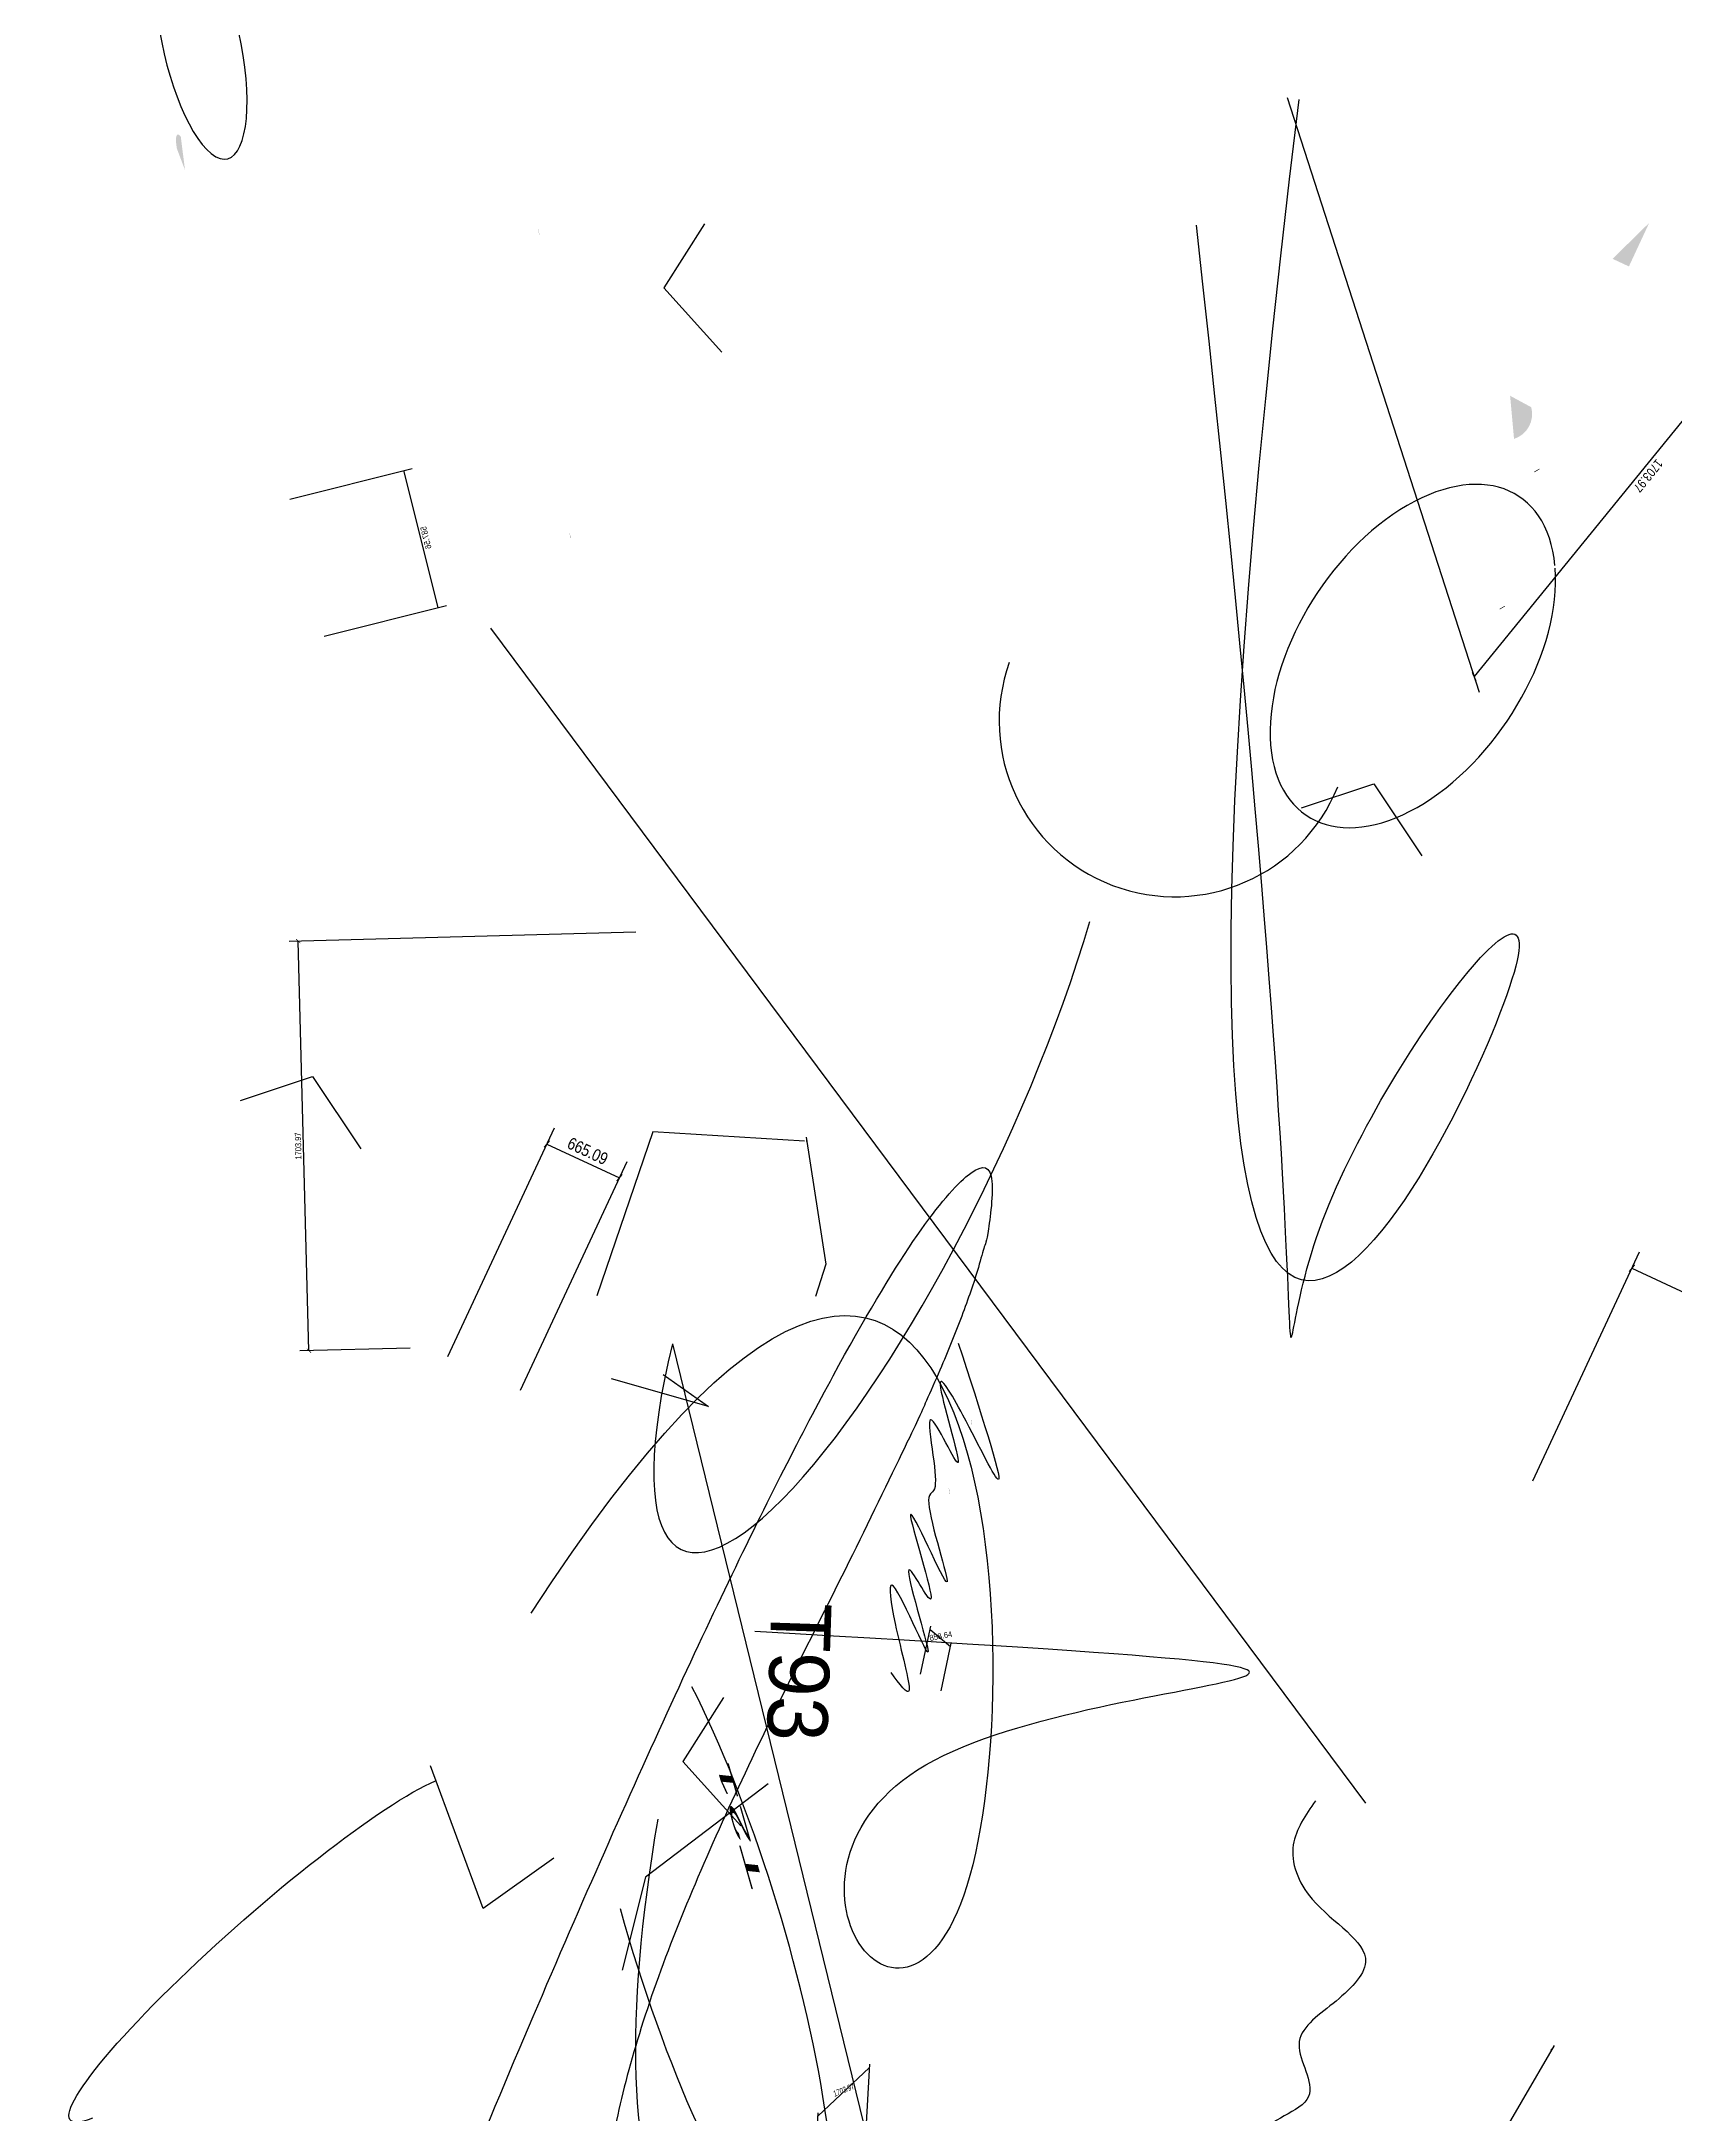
# Model space of a CAD drawing. Header units: millimetres. Extents: x -115 to 132, y -127 to 163.
# Drawn here: x -38.6 to 29.3, y -20.6 to 65.6 of the extents above; entities that cross this region are included whole.
import ezdxf

# ---------------------------------------------------------------- set-up
doc = ezdxf.new("R2010")
doc.units = ezdxf.units.MM
doc.styles.add('OpenSansCondensed-Light', font='OpenSansCondensed-Light.ttf')
doc.dimstyles.new('EZDXF', dxfattribs={"dimtxt": 0.25, "dimasz": 0.175, "dimexe": 0.375, "dimexo": 0.125, "dimgap": 0.1, "dimtad": 1, "dimlfac": 100, "dimzin": 12, "dimdsep": 46, "dimtxsty": 'OpenSansCondensed-Light', "dimblk": 'ARCHTICK', "dimcen": 2.5, "dimazin": 3, "dimtfac": 0.5, "dimtmove": 2, "dimatfit": 3})

# ---------------------------------------------------------------- blocks, each defined once
blk = doc.blocks.new('_ARCHTICK')
at = {"color": 0, "linetype": 'BYBLOCK', "const_width": 0.15}
blk.add_lwpolyline([(-0.5, -0.5), (0.5, 0.5)], dxfattribs=at)
blk = doc.blocks.new('B0', base_point=(0.03882, 4.18843))
blk.add_hatch(color=7).paths.add_polyline_path([(21.3892, -44.29726, 0.4), (22.8892, -44.29726), (22.8892, -43.29726)])
blk.add_polyline3d([(18.67225, 14.12804, 0), (21.67225, 15.12804, 2), (23.67225, 12.12804, -1)])
blk.add_arc((48.31532, 28.57102), 15.05088, 336.504958, -156.937044)
blk.add_ellipse((11.44611, -44.9094), major_axis=(-7.93687, 0.71674), ratio=0.5976424, start_param=-3.77820832, end_param=2.48789703)
blk.add_spline([(-35.89156, 33.18474), (-33.89156, 38.75423), (-31.89156, 35.02486), (-29.89156, 32.86455), (-27.89156, 35.70435), (-25.89156, 32.97609), (-23.89156, 33.86775), (-21.89156, 34.67685), (-19.89156, 34.60983), (-17.89156, 37.49029), (-15.89156, 33.62714), (-13.89156, 36.7762), (-11.89156, 34.681), (-9.89156, 37.70263), (-7.89156, 33.87917), (-5.89156, 34.90691), (-3.89156, 37.25322), (-1.89156, 35.67168)], degree=3)
blk.add_text('T21', height=2.5, rotation=247.966613).set_placement((35.15719, 31.94449))
blk.add_linear_dim(base=(-32.97145, 35.733), p1=(-32.97145, 30.733), p2=(-24.38502, 30.733), dimstyle='EZDXF').render()
blk.add_linear_dim(base=(-35.84388, -18.36245), p1=(-33.67881, -22.11245), p2=(-14.00309, -22.11245), angle=30, dimstyle='EZDXF').render()
blk.add_leader([(-22.65316, 18.66195), (-17.65316, 22.66195), (-13.65316, 22.66195)], dimstyle='EZDXF')
blk = doc.blocks.new('B1', base_point=(4.70329, 4.8649))
blk.add_hatch(color=7).paths.add_polyline_path([(5.5802, 26.60382), (7.0802, 26.60382), (7.0802, 27.60382)])
blk.add_lwpolyline([(-10.55458, 9.52425, -0.93476508), (-27.20257, -2.09942), (21.61375, -17.31451, -0.2860731), (-11.60941, -11.1939)], format="xyb")
blk.add_open_spline([(-26.99488, 23.58178), (28.64913, 0.70639), (9.86731, 2.80744), (28.26941, 22.44312), (21.53737, -7.82713), (-23.65016, 26.85855)], degree=3)
blk.add_rational_spline([(-11.27236, -29.93055), (-20.35442, 5.71657), (8.29786, 10.7896), (-13.24997, -18.15888), (5.5964, -21.33609)], [1.86226417754, 1.59199044689, 1.11350922318, 1.51885560259, 1.76439982724], degree=3)
at = {"xscale": 2, "rotation": 187.17697106642868}
blk.add_blockref('B0', (-2.67153, 0.22842), dxfattribs=at)
for base, p1, p2 in [((42.480172, 7.74183), (42.480172, 2.74183), (62.406921, 2.74183)), ((-43.66813, 0.56396), (-43.66813, -4.43604), (-37.01725, -4.43604))]:
    blk.add_linear_dim(base=base, p1=p1, p2=p2, dimstyle='EZDXF').render()
blk = doc.blocks.new('B2', base_point=(-0.97837, 0.01936))
blk.add_lwpolyline([(23.74206, -20.31166), (-14.8079, 26.88117)])
for points in [[(-33.28344, 22.34943, 0), (-30.28344, 23.34943, 2), (-28.28344, 20.34943, -1)], [(25.9775, 6.66248, 0), (28.9775, 7.66248, 2), (30.9775, 4.66248, -1)]]:
    blk.add_polyline3d(points)
blk.add_ellipse((40.76695, 22.60539), major_axis=(8.86875, 6.11433), ratio=0.13887532, start_param=5.90958292, end_param=2.74819074)
blk.add_spline([(24.15177, -18.24648), (26.15177, -17.80305), (28.15177, -19.11261), (30.15177, -21.9033), (32.15177, -21.01297), (34.15177, -20.05611), (36.15177, -20.96668), (38.15177, -19.46428), (40.15177, -20.95932), (42.15177, -19.52063), (44.15177, -16.34693), (46.15177, -16.29981), (48.15177, -20.98949), (50.15177, -17.02865), (52.15177, -22.03626), (54.15177, -19.04755), (56.15177, -16.25169), (58.15177, -21.70785), (60.15177, -21.75674)], degree=3)
at = {"xscale": 0.5, "yscale": -2, "rotation": 280.8760551810004}
blk.add_blockref('B1', (1.55213, -5.98317), dxfattribs=at)
blk.add_linear_dim(base=(-31.75155, -13.70438), p1=(-31.75155, -18.70438), p2=(-25.87594, -18.70438), dimstyle='EZDXF').render()
blk.add_leader([(29.00985, 3.99065), (34.00985, 7.99065), (38.00985, 7.99065)], dimstyle='EZDXF')

msp = doc.modelspace()

# ---------------------------------------------------------------- linework, layer by layer
for points in [[(13.782, 33.732, 0), (16.782, 34.732, 2), (18.782, 31.732, -1)], [(-30.335, 21.555, 0), (-27.335, 22.555, 2), (-25.335, 19.555, -1)]]:
    msp.add_polyline3d(points)
msp.add_arc((8.509, 37.338), 7.301, 160.40742, -381.91073)
msp.add_open_spline([(-18.255, 0.233), (0.473, 29.158), (4.666, -29.814), (-16.379, -0.755), (27.729, -2.67), (-8.952, -0.521)], degree=3)

# ---------------------------------------------------------------- block references
at = {"extrusion": (0, 0, -1), "xscale": -1, "yscale": -1, "rotation": 104.08987133399604}
msp.add_blockref('B2', (-2.756, 21.256), dxfattribs=at)
at = {"extrusion": (0, 0, -1), "xscale": -1, "rotation": 298.4979925691361}
msp.add_blockref('B0', (30.184, 53.45), dxfattribs=at)
at = {"xscale": 2, "yscale": -2, "rotation": 194.87869302237638}
msp.add_blockref('B0', (34.24, 10.224), dxfattribs=at)
at = {"extrusion": (0.929331, 0.284217, 0.20855), "rotation": 106.92277762556553}
msp.add_blockref('B0', (28.39, 29.083), dxfattribs=at)

# ---------------------------------------------------------------- texts
at = {"extrusion": (0.01, 0.005, 1)}
msp.add_text('T93', height=2.5, rotation=268.09624, dxfattribs=at).set_placement((-8.256, 0.712))

doc.saveas('drawing.dxf')
